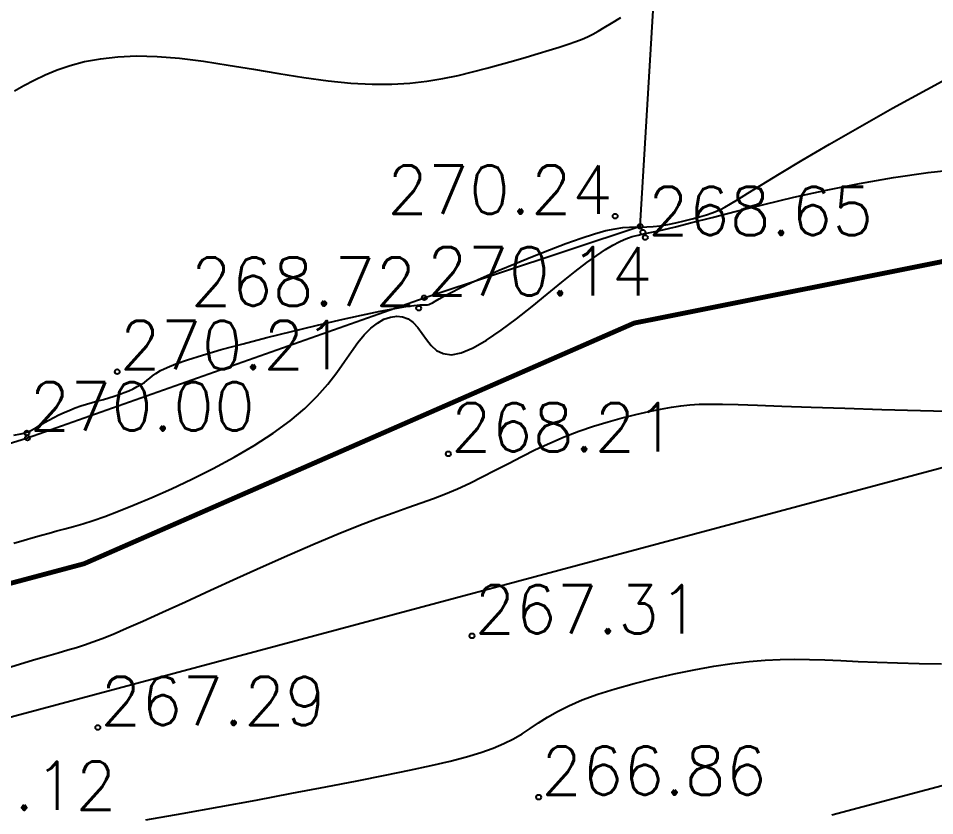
# Model space of a CAD drawing. Extents: x 524954 to 526204, y 9523489 to 9524010.
# Drawn here: x 525827.07 to 525846.02, y 9523639.71 to 9523656.2 of the extents above; entities that cross this region are included whole.
import ezdxf
from ezdxf.enums import TextEntityAlignment as Align

# ---------------------------------------------------------------- set-up
doc = ezdxf.new("R2010")
doc.units = 0
doc.header["$PDMODE"] = 33
doc.header["$PDSIZE"] = 0.1
doc.linetypes.add('ACAD_ISO12W100', pattern=[21, 12, -3, 0, -3, 0, -3])
for name, color, linetype in [('Bord Fleuve', 4, 'ACAD_ISO12W100'), ('Cloture', 7, 'Continuous'), ('CN_01_00', 3, 'Continuous'), ('CN_02_00', 4, 'Continuous'), ('CN_10_00', 1, 'Continuous'), ('TopoAlt', 3, 'Continuous'), ('TOPOJIS', 7, 'Continuous')]:
    doc.layers.add(name, color=color, linetype=linetype)
doc.styles.add('Simplex 1.0', font='Simplex.shx', dxfattribs={"width": 0.99, "height": 1})
doc.linetypes.add('LIMITE1', pattern='A,6.35,-2.54,[133,ltypeshp.shx,S=2.54,R=0,X=-2.54,Y=0],-2.54,25.4', length=36.83)

# ---------------------------------------------------------------- blocks, each defined once
blk = doc.blocks.new('TCPOINT M')
at = {"color": 0}
blk.add_point((0, 0), dxfattribs=at)
at = {"layer": 'TopoAlt', "style": 'Simplex 1.0', "width": 0.99}
blk.add_attdef('ALT', (0.15, 0.15), '', height=1, dxfattribs=at)

msp = doc.modelspace()

# ---------------------------------------------------------------- hatches: boundary and pattern name
at = {"layer": 'Bord Fleuve', "ltscale": 0.5}
h = msp.add_hatch(dxfattribs=at)
h.set_pattern_fill('ANSI33', color=256, scale=2, angle=330, style=0)
h.paths.add_polyline_path([(526101.715, 9523771.778), (526101.498, 9523728.689), (526067.042, 9523702.1), (526048.223, 9523678.528), (526031.816, 9523676.184), (526027.837, 9523671.249), (526016.46, 9523661.911), (526012.684, 9523655.259), (526010.342, 9523652.337), (526009.349, 9523649.826), (526002.836, 9523644.901), (526001.359, 9523638.704), (525998.552, 9523634.868), (525992.641, 9523630.59), (525971.373, 9523621.771), (525946.333, 9523622.282), (525936.503, 9523619.892), (525930.695, 9523617.923), (525919.699, 9523615.395), (525895.841, 9523612.948), (525885.599, 9523613.628), (525875.196, 9523613.421), (525867.372, 9523614.558), (525859.164, 9523613.749), (525850.68, 9523611.584), (525842.877, 9523609.413), (525834.137, 9523605.724), (525821.783, 9523602.11), (525815.903, 9523600.185), (525796.184, 9523594.113), (525774.026, 9523585.199), (525767.099, 9523581.761), (525763.989, 9523580.32), (525760.33, 9523578.539), (525748.039, 9523572.413), (525744.059, 9523571.766), (525739.195, 9523569.005), (525726.381, 9523563.785), (525719.788, 9523561.814), (525707.248, 9523554.536), (525700.147, 9523552.212), (525692.212, 9523549.16), (525674.921, 9523545.702), (525662.522, 9523542.332), (525644.942, 9523541.016), (525635.899, 9523540.053), (525621.612, 9523536.522), (525609.298, 9523533.789), (525593.484, 9523529.477), (525590.482, 9523529.837), (525587.338, 9523528.188), (525575.413, 9523524.864), (525573.541, 9523524.376), (525537.559, 9523507.804), (525536.053, 9523507.312), (525509.961, 9523500.658), (525472.702, 9523501.018), (525453.195, 9523495.13), (525425.264, 9523493.316), (525409.725, 9523500.229), (525383.624, 9523517.145), (525374.857, 9523528.592), (525397.503, 9523550.219), (525408.728, 9523544.096), (525423.511, 9523536.311), (525445.736, 9523537.578), (525453.966, 9523539.782), (525464.454, 9523546.087), (525473.153, 9523547.827), (525482.046, 9523548.599), (525491.438, 9523548.246), (525499.251, 9523546.152), (525510.455, 9523545.914), (525524.182, 9523548.573), (525533.752, 9523550.446), (525539.312, 9523550.42), (525543.959, 9523554.529), (525548.966, 9523556.567), (525556.157, 9523559.482), (525565.701, 9523562.659), (525575.687, 9523565.927), (525586.045, 9523569.089), (525592.726, 9523570.833), (525599.232, 9523573.013), (525615.849, 9523577.326), (525625.16, 9523582.583), (525628.685, 9523586.517), (525632.523, 9523586.625), (525648.079, 9523583.088), (525655.429, 9523583.638), (525665.347, 9523586.334), (525670.505, 9523587.365), (525674.974, 9523592.31), (525681.363, 9523595.427), (525690.374, 9523596.897), (525696.726, 9523596.667), (525703.112, 9523600.372), (525712.502, 9523603.181), (525720.951, 9523606.622), (525729.973, 9523611.744), (525735.094, 9523612.577), (525741.896, 9523615.967), (525746.088, 9523618.007), (525749.05, 9523619.379), (525756.94, 9523623.296), (525766.831, 9523627.898), (525804.249, 9523638.101), (525817.576, 9523642.025), (525828.432, 9523644.919), (525839.805, 9523649.896), (525846.166, 9523651.166), (525855.839, 9523655.822), (525867.776, 9523655.711), (525877.503, 9523655.632), (525886.144, 9523654.198), (525894.786, 9523653.829), (525911.157, 9523655.506), (525918.652, 9523656.801), (525925.004, 9523658.249), (525933.183, 9523660.832), (525939.613, 9523663.374), (525944.509, 9523665.893), (525950.393, 9523669.022), (525957.623, 9523672.73), (525962.986, 9523676.276), (525970.165, 9523679.965), (525973.599, 9523682.924), (525976.261, 9523684.646), (525980.145, 9523686.246), (525987.591, 9523689.162), (525991.967, 9523692.966), (525998.543, 9523697.851), (526003.542, 9523703.73), (526012.581, 9523711.677), (526026.66, 9523716.709), (526030.85, 9523726.011), (526046.387, 9523740.613), (526052.355, 9523745.599), (526061.927, 9523759.011), (526073.275, 9523760.379), (526077.818, 9523761.95), (526083.981, 9523762.217)])
h.paths.add_polyline_path([(525512.661, 9523516.101), (525534.357, 9523523.257), (525535.319, 9523520.342), (525513.623, 9523513.186)], flags=24)
h.paths.add_polyline_path([(525743.331, 9523593.045), (525764.315, 9523602.078), (525765.529, 9523599.259), (525744.545, 9523590.226)], flags=24)
h.paths.add_polyline_path([(525983.194, 9523662.071), (526001.508, 9523675.73), (526003.343, 9523673.269), (525985.029, 9523659.611)], flags=24)

# ---------------------------------------------------------------- linework, layer by layer
at = {"layer": 'Bord Fleuve', "ltscale": 0.35, "flags": 128}
msp.add_lwpolyline([(525394.875, 9523547.688, 0.1, 0.1, 0), (525407.137, 9523541.702, 0.1, 0.1, 0), (525423.511, 9523536.311, 0.1, 0.1, 0), (525445.736, 9523537.578, 0.1, 0.1, 0), (525453.966, 9523539.782, 0.1, 0.1, 0), (525464.454, 9523546.087, 0.1, 0.1, 0), (525473.153, 9523547.827, 0.1, 0.1, 0), (525482.046, 9523548.599, 0.1, 0.1, 0), (525491.438, 9523548.246, 0.1, 0.1, 0), (525499.251, 9523546.152, 0.1, 0.1, 0), (525510.455, 9523545.914, 0.1, 0.1, 0), (525524.182, 9523548.573, 0.1, 0.1, 0), (525533.752, 9523550.446, 0.1, 0.1, 0), (525539.312, 9523550.42, 0.1, 0.1, 0), (525543.959, 9523554.529, 0.1, 0.1, 0), (525548.966, 9523556.567, 0.1, 0.1, 0), (525556.157, 9523559.482, 0.1, 0.1, 0), (525565.701, 9523562.659, 0.1, 0.1, 0), (525575.687, 9523565.927, 0.1, 0.1, 0), (525586.045, 9523569.089, 0.1, 0.1, 0), (525592.726, 9523570.833, 0.1, 0.1, 0), (525599.232, 9523573.013, 0.1, 0.1, 0), (525615.849, 9523577.326, 0.1, 0.1, 0), (525625.16, 9523582.583, 0.1, 0.1, 0), (525628.685, 9523586.517, 0.1, 0.1, 0), (525632.523, 9523586.625, 0.1, 0.1, 0), (525648.079, 9523583.088, 0.1, 0.1, 0), (525655.429, 9523583.638, 0.1, 0.1, 0), (525665.347, 9523586.334, 0.1, 0.1, 0), (525670.505, 9523587.365, 0.1, 0.1, 0), (525674.974, 9523592.31, 0.1, 0.1, 0), (525674.974, 9523592.31, 0.1, 0.1, 0), (525681.363, 9523595.427, 0.1, 0.1, 0), (525681.363, 9523595.427, 0.1, 0.1, 0), (525690.374, 9523596.897, 0.1, 0.1, 0), (525696.726, 9523596.667, 0.1, 0.1, 0), (525703.112, 9523600.372, 0.1, 0.1, 0), (525712.502, 9523603.181, 0.1, 0.1, 0), (525712.502, 9523603.181, 0.1, 0.1, 0), (525720.951, 9523606.622, 0.1, 0.1, 0), (525729.973, 9523611.744, 0.1, 0.1, 0), (525735.094, 9523612.577, 0.1, 0.1, 0), (525741.896, 9523615.967, 0.1, 0.1, 0), (525746.088, 9523618.007, 0.1, 0.1, 0), (525749.05, 9523619.379, 0.1, 0.1, 0), (525756.94, 9523623.296, 0.1, 0.1, 0), (525766.831, 9523627.898, 0.1, 0.1, 0), (525804.249, 9523638.101, 0.1, 0.1, 0), (525817.576, 9523642.025, 0.1, 0.1, 0), (525828.432, 9523644.919, 0.1, 0.1, 0), (525839.805, 9523649.896, 0.1, 0.1, 0), (525846.166, 9523651.166, 0.1, 0.1, 0), (525855.839, 9523655.822, 0.1, 0.1, 0), (525867.776, 9523655.711, 0.1, 0.1, 0), (525877.503, 9523655.632, 0.1, 0.1, 0), (525886.144, 9523654.198, 0.1, 0.1, 0), (525894.786, 9523653.829, 0.1, 0.1, 0), (525911.157, 9523655.506, 0.1, 0.1, 0), (525918.652, 9523656.801, 0.1, 0.1, 0), (525925.004, 9523658.249, 0.1, 0.1, 0), (525933.183, 9523660.832, 0.1, 0.1, 0), (525939.613, 9523663.374, 0.1, 0.1, 0), (525944.509, 9523665.893, 0.1, 0.1, 0), (525950.393, 9523669.022, 0.1, 0.1, 0), (525957.623, 9523672.73, 0.1, 0.1, 0), (525962.986, 9523676.276, 0.1, 0.1, 0), (525970.165, 9523679.965, 0.1, 0.1, 0), (525970.165, 9523679.965, 0.1, 0.1, 0), (525973.599, 9523682.924, 0.1, 0.1, 0), (525976.261, 9523684.646, 0.1, 0.1, 0), (525980.145, 9523686.246, 0.1, 0.1, 0), (525987.591, 9523689.162, 0.1, 0.1, 0), (525991.967, 9523692.966, 0.1, 0.1, 0), (525998.543, 9523697.851, 0.1, 0.1, 0), (526003.542, 9523703.73, 0.1, 0.1, 0), (526012.581, 9523711.677, 0.1, 0.1, 0), (526026.66, 9523716.709, 0.1, 0.1, 0), (526030.85, 9523726.011, 0.1, 0.1, 0), (526046.387, 9523740.613, 0.1, 0.1, 0), (526052.355, 9523745.599, 0.1, 0.1, 0), (526061.927, 9523759.011, 0.1, 0.1, 0), (526073.275, 9523760.379, 0.1, 0.1, 0), (526077.818, 9523761.95, 0.1, 0.1, 0), (526083.981, 9523762.217, 0.1, 0.1, 0), (526101.715, 9523771.778, 0, 0, 0)], format="xyseb", dxfattribs=at)
at = {"layer": 'Cloture', "linetype": 'LIMITE1', "ltscale": 0.1, "flags": 128}
for points in [[(525839.929, 9523651.898), (525840.943, 9523668.72), (525842.868, 9523683.386), (525845.185, 9523695.587), (525830.247, 9523698.414), (525825.039, 9523699.398)], [(525803.323, 9523640.196), (525809.433, 9523641.966), (525827.261, 9523647.52), (525835.466, 9523650.42), (525839.929, 9523651.898)]]:
    msp.add_lwpolyline(points, dxfattribs=at)
at = {"layer": 'CN_01_00', "flags": 128}
for points, elevation in [([(525826.996, 9523654.697), (525827.189, 9523654.811), (525827.399, 9523654.923), (525827.626, 9523655.032), (525827.875, 9523655.134), (525828.146, 9523655.226), (525828.444, 9523655.304), (525828.77, 9523655.365), (525829.127, 9523655.406), (525829.518, 9523655.423), (525829.945, 9523655.413), (525830.408, 9523655.374), (525830.901, 9523655.312), (525831.414, 9523655.233), (525831.937, 9523655.146), (525832.462, 9523655.058), (525832.978, 9523654.976), (525833.477, 9523654.907), (525833.949, 9523654.858), (525834.387, 9523654.836), (525834.793, 9523654.837), (525835.17, 9523654.86), (525835.522, 9523654.901), (525835.853, 9523654.955), (525836.166, 9523655.02), (525836.466, 9523655.092), (525836.756, 9523655.168), (525837.038, 9523655.245), (525837.311, 9523655.322), (525837.572, 9523655.396), (525837.818, 9523655.469), (525838.046, 9523655.539), (525838.254, 9523655.605), (525838.439, 9523655.666), (525838.597, 9523655.722), (525838.728, 9523655.772), (525838.842, 9523655.82), (525838.948, 9523655.873), (525839.059, 9523655.934), (525839.186, 9523656.008), (525839.339, 9523656.101), (525839.53, 9523656.218)], 271), ([(525826.982, 9523645.344), (525827.191, 9523645.408), (525827.378, 9523645.462), (525827.549, 9523645.511), (525827.712, 9523645.554), (525827.872, 9523645.596), (525828.037, 9523645.638), (525828.212, 9523645.686), (525828.404, 9523645.743), (525828.619, 9523645.813), (525828.864, 9523645.899), (525829.144, 9523646.004), (525829.466, 9523646.134), (525829.834, 9523646.29), (525830.237, 9523646.47), (525830.663, 9523646.671), (525831.099, 9523646.89), (525831.533, 9523647.123), (525831.952, 9523647.367), (525832.343, 9523647.619), (525832.695, 9523647.875), (525832.996, 9523648.132), (525833.252, 9523648.387), (525833.469, 9523648.635), (525833.655, 9523648.874), (525833.816, 9523649.099), (525833.96, 9523649.307), (525834.094, 9523649.494), (525834.226, 9523649.656), (525834.36, 9523649.791), (525834.496, 9523649.897), (525834.632, 9523649.974), (525834.766, 9523650.022), (525834.896, 9523650.04), (525835.019, 9523650.027), (525835.135, 9523649.984), (525835.239, 9523649.909), (525835.333, 9523649.806), (525835.421, 9523649.683), (525835.51, 9523649.555), (525835.609, 9523649.433), (525835.722, 9523649.332), (525835.859, 9523649.264), (525836.026, 9523649.242), (525836.229, 9523649.279), (525836.474, 9523649.383), (525836.752, 9523649.545), (525837.055, 9523649.751), (525837.372, 9523649.987), (525837.694, 9523650.24), (525838.009, 9523650.496), (525838.31, 9523650.741), (525838.584, 9523650.961), (525838.826, 9523651.146), (525839.035, 9523651.296), (525839.214, 9523651.415), (525839.366, 9523651.507), (525839.494, 9523651.576), (525839.601, 9523651.626), (525839.69, 9523651.662), (525839.763, 9523651.686), (525839.825, 9523651.703), (525839.888, 9523651.717), (525839.963, 9523651.732), (525840.065, 9523651.753), (525840.206, 9523651.783), (525840.4, 9523651.827), (525840.658, 9523651.889), (525840.995, 9523651.974), (525841.418, 9523652.082), (525841.92, 9523652.211), (525842.488, 9523652.352), (525843.109, 9523652.5), (525843.772, 9523652.646), (525844.463, 9523652.785), (525845.17, 9523652.91), (525845.881, 9523653.013), (525846.584, 9523653.09)], 269), ([(525829.708, 9523639.619), (525830.461, 9523639.753), (525831.227, 9523639.891), (525831.989, 9523640.032), (525832.73, 9523640.171), (525833.432, 9523640.305), (525834.078, 9523640.43), (525834.654, 9523640.544), (525835.162, 9523640.648), (525835.608, 9523640.745), (525835.998, 9523640.837), (525836.338, 9523640.926), (525836.633, 9523641.014), (525836.889, 9523641.104), (525837.112, 9523641.198), (525837.308, 9523641.298), (525837.487, 9523641.404), (525837.658, 9523641.514), (525837.831, 9523641.628), (525838.014, 9523641.745), (525838.219, 9523641.863), (525838.454, 9523641.982), (525838.73, 9523642.101), (525839.052, 9523642.219), (525839.413, 9523642.334), (525839.804, 9523642.444), (525840.213, 9523642.547), (525840.631, 9523642.641), (525841.047, 9523642.725), (525841.45, 9523642.797), (525841.832, 9523642.854), (525842.183, 9523642.895), (525842.511, 9523642.922), (525842.822, 9523642.937), (525843.126, 9523642.942), (525843.431, 9523642.938), (525843.745, 9523642.929), (525844.077, 9523642.915), (525844.436, 9523642.9), (525844.827, 9523642.884), (525845.249, 9523642.869), (525845.696, 9523642.856), (525846.163, 9523642.846)], 267)]:
    msp.add_lwpolyline(points, dxfattribs=dict(at, elevation=elevation))
at = {"layer": 'CN_02_00', "elevation": 268, "flags": 128}
msp.add_lwpolyline([(525826.777, 9523642.742), (525827.094, 9523642.839), (525827.389, 9523642.928), (525827.658, 9523643.009), (525827.895, 9523643.078), (525828.096, 9523643.137), (525828.273, 9523643.189), (525828.441, 9523643.242), (525828.613, 9523643.301), (525828.806, 9523643.373), (525829.032, 9523643.465), (525829.307, 9523643.583), (525829.646, 9523643.733), (525830.057, 9523643.918), (525830.529, 9523644.134), (525831.045, 9523644.369), (525831.588, 9523644.617), (525832.14, 9523644.866), (525832.686, 9523645.109), (525833.207, 9523645.337), (525833.688, 9523645.539), (525834.114, 9523645.71), (525834.49, 9523645.854), (525834.824, 9523645.975), (525835.125, 9523646.081), (525835.4, 9523646.178), (525835.657, 9523646.271), (525835.905, 9523646.366), (525836.152, 9523646.471), (525836.405, 9523646.588), (525836.665, 9523646.717), (525836.931, 9523646.854), (525837.204, 9523646.995), (525837.484, 9523647.138), (525837.769, 9523647.279), (525838.061, 9523647.415), (525838.358, 9523647.542), (525838.661, 9523647.658), (525838.964, 9523647.763), (525839.265, 9523647.855), (525839.559, 9523647.937), (525839.841, 9523648.007), (525840.107, 9523648.067), (525840.353, 9523648.116), (525840.574, 9523648.155), (525840.77, 9523648.184), (525840.956, 9523648.204), (525841.149, 9523648.216), (525841.368, 9523648.22), (525841.63, 9523648.217), (525841.953, 9523648.209), (525842.356, 9523648.196), (525842.857, 9523648.178), (525843.466, 9523648.158), (525844.164, 9523648.135), (525844.927, 9523648.112), (525845.727, 9523648.09), (525846.539, 9523648.07)], dxfattribs=at)
at = {"layer": 'CN_10_00', "elevation": 270, "flags": 128}
msp.add_lwpolyline([(525826.981, 9523647.577), (525827.126, 9523647.607), (525827.225, 9523647.632), (525827.293, 9523647.655), (525827.345, 9523647.68), (525827.395, 9523647.71), (525827.456, 9523647.747), (525827.529, 9523647.791), (525827.612, 9523647.839), (525827.705, 9523647.891), (525827.805, 9523647.945), (525827.911, 9523647.998), (525828.022, 9523648.05), (525828.136, 9523648.098), (525828.251, 9523648.142), (525828.368, 9523648.182), (525828.485, 9523648.218), (525828.601, 9523648.253), (525828.717, 9523648.285), (525828.831, 9523648.318), (525828.943, 9523648.35), (525829.052, 9523648.384), (525829.157, 9523648.42), (525829.259, 9523648.458), (525829.355, 9523648.498), (525829.446, 9523648.539), (525829.53, 9523648.582), (525829.608, 9523648.625), (525829.678, 9523648.669), (525829.739, 9523648.714), (525829.793, 9523648.759), (525829.849, 9523648.806), (525829.919, 9523648.857), (525830.015, 9523648.914), (525830.147, 9523648.978), (525830.328, 9523649.052), (525830.568, 9523649.137), (525830.88, 9523649.235), (525831.269, 9523649.347), (525831.72, 9523649.469), (525832.211, 9523649.597), (525832.723, 9523649.725), (525833.234, 9523649.848), (525833.724, 9523649.962), (525834.17, 9523650.062), (525834.553, 9523650.142), (525834.857, 9523650.2), (525835.087, 9523650.239), (525835.256, 9523650.261), (525835.373, 9523650.272), (525835.451, 9523650.275), (525835.501, 9523650.274), (525835.533, 9523650.275), (525835.56, 9523650.28), (525835.591, 9523650.293), (525835.633, 9523650.316), (525835.692, 9523650.35), (525835.773, 9523650.397), (525835.882, 9523650.457), (525836.024, 9523650.531), (525836.206, 9523650.622), (525836.432, 9523650.729), (525836.705, 9523650.853), (525837.017, 9523650.989), (525837.353, 9523651.132), (525837.703, 9523651.276), (525838.054, 9523651.414), (525838.393, 9523651.543), (525838.707, 9523651.654), (525838.985, 9523651.744), (525839.218, 9523651.808), (525839.411, 9523651.849), (525839.571, 9523651.872), (525839.708, 9523651.882), (525839.831, 9523651.884), (525839.947, 9523651.883), (525840.066, 9523651.884), (525840.195, 9523651.891), (525840.342, 9523651.909), (525840.502, 9523651.936), (525840.669, 9523651.97), (525840.839, 9523652.009), (525841.004, 9523652.052), (525841.159, 9523652.095), (525841.299, 9523652.137), (525841.416, 9523652.175), (525841.51, 9523652.21), (525841.593, 9523652.247), (525841.682, 9523652.294), (525841.794, 9523652.361), (525841.946, 9523652.455), (525842.154, 9523652.585), (525842.436, 9523652.758), (525842.809, 9523652.983), (525843.282, 9523653.265), (525843.844, 9523653.595), (525844.473, 9523653.957), (525845.15, 9523654.341), (525845.855, 9523654.731), (525846.569, 9523655.116)], dxfattribs=at)

# ---------------------------------------------------------------- block references
at = {"layer": 'TOPOJIS'}
ref = msp.add_blockref('TCPOINT M', (525839.413, 9523652.107, 270.24), dxfattribs=at)
ref.add_attrib('ALT', '270.24', dxfattribs={"layer": 'TopoAlt', "height": 1, "style": 'Simplex 1.0', "width": 0.99}).set_placement((525839.363, 9523652.157, 270.24), align=Align.RIGHT)
ref = msp.add_blockref('TCPOINT M', (525840.035, 9523651.666, 268.65), dxfattribs=at)
ref.add_attrib('ALT', '268.65', (525840.085, 9523651.716, 268.65), dxfattribs={"layer": 'TopoAlt', "height": 1, "style": 'Simplex 1.0', "width": 0.99})
for p in [(525839.929, 9523651.898, 270.11), (525839.984, 9523651.776, 270.11), (525827.261, 9523647.52, 269.82)]:
    msp.add_blockref('TCPOINT M', p, dxfattribs=at)
ref = msp.add_blockref('TCPOINT M', (525835.466, 9523650.42, 270.14), dxfattribs=at)
ref.add_attrib('ALT', '270.14', (525835.516, 9523650.47, 270.14), dxfattribs={"layer": 'TopoAlt', "height": 1, "style": 'Simplex 1.0', "width": 0.99})
ref = msp.add_blockref('TCPOINT M', (525835.351, 9523650.204, 268.72), dxfattribs=at)
ref.add_attrib('ALT', '268.72', dxfattribs={"layer": 'TopoAlt', "height": 1, "style": 'Simplex 1.0', "width": 0.99}).set_placement((525835.301, 9523650.254, 268.72), align=Align.RIGHT)
ref = msp.add_blockref('TCPOINT M', (525829.118, 9523648.89, 270.21), dxfattribs=at)
ref.add_attrib('ALT', '270.21', (525829.168, 9523648.94, 270.21), dxfattribs={"layer": 'TopoAlt', "height": 1, "style": 'Simplex 1.0', "width": 0.99})
ref = msp.add_blockref('TCPOINT M', (525827.251, 9523647.622, 270), dxfattribs=at)
ref.add_attrib('ALT', '270.00', (525827.301, 9523647.672, 270), dxfattribs={"layer": 'TopoAlt', "height": 1, "style": 'Simplex 1.0', "width": 0.99})
ref = msp.add_blockref('TCPOINT M', (525835.963, 9523647.192, 268.21), dxfattribs=at)
ref.add_attrib('ALT', '268.21', (525836.013, 9523647.242, 268.21), dxfattribs={"layer": 'TopoAlt', "height": 1, "style": 'Simplex 1.0', "width": 0.99})
ref = msp.add_blockref('TCPOINT M', (525836.453, 9523643.428, 267.31), dxfattribs=at)
ref.add_attrib('ALT', '267.31', (525836.503, 9523643.478, 267.31), dxfattribs={"layer": 'TopoAlt', "height": 1, "style": 'Simplex 1.0', "width": 0.99})
ref = msp.add_blockref('TCPOINT M', (525828.717, 9523641.532, 267.29), dxfattribs=at)
ref.add_attrib('ALT', '267.29', (525828.767, 9523641.582, 267.29), dxfattribs={"layer": 'TopoAlt', "height": 1, "style": 'Simplex 1.0', "width": 0.99})
ref = msp.add_blockref('TCPOINT M', (525837.831, 9523640.091, 266.86), dxfattribs=at)
ref.add_attrib('ALT', '266.86', (525837.881, 9523640.141, 266.86), dxfattribs={"layer": 'TopoAlt', "height": 1, "style": 'Simplex 1.0', "width": 0.99})
ref = msp.add_blockref('TCPOINT M', (525824.386, 9523639.778, 267.12), dxfattribs=at)
ref.add_attrib('ALT', '267.12', (525824.436, 9523639.828, 267.12), dxfattribs={"layer": 'TopoAlt', "height": 1, "style": 'Simplex 1.0', "width": 0.99})

doc.saveas('drawing.dxf')
